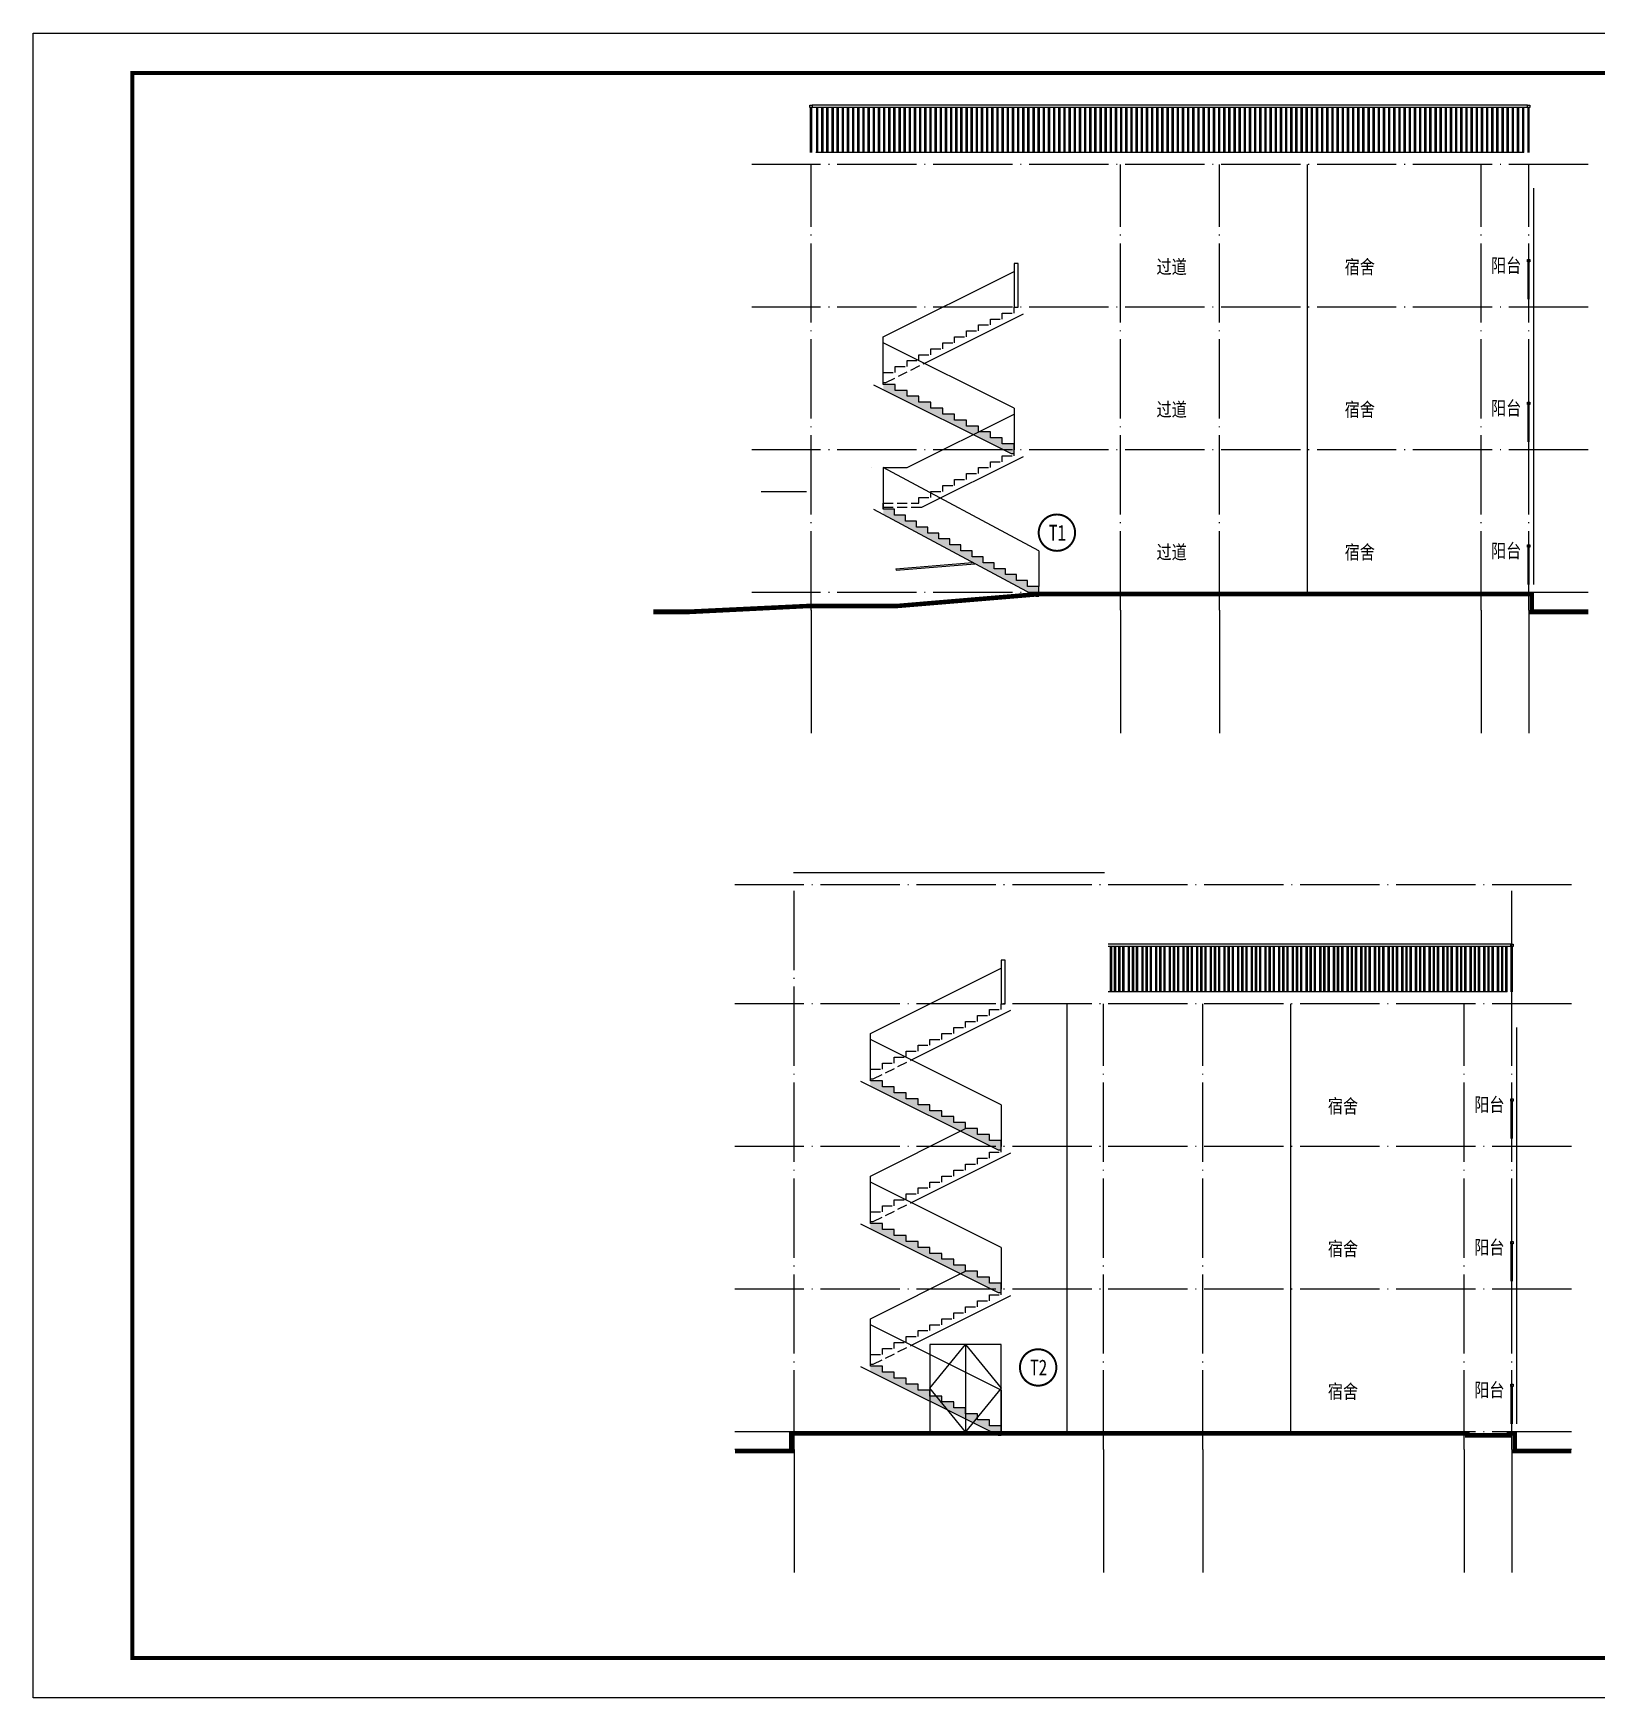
# Model space of a CAD drawing. Extents: x -695846 to 822170, y -413475 to 397179.
# Drawn here: x 464220 to 503655, y -67509 to -25509 of the extents above; entities that cross this region are included whole.
import ezdxf

# ---------------------------------------------------------------- set-up
doc = ezdxf.new("R2010")
doc.units = 0
doc.header["$LTSCALE"] = 1000
doc.header["$MEASUREMENT"] = 0
doc.linetypes.add('DASH', pattern=[0.35, 0.25, -0.1])
doc.linetypes.add('DOTE', pattern=[2.42, 2, -0.2, 0.02, -0.2])
for name, color, linetype in [('A-立面阳台栏杆', 157, 'Continuous'), ('AXIS', 3, 'Continuous'), ('DOTE', 1, 'DOTE'), ('PUB_TEXT', 7, 'Continuous'), ('S_E_RAIL', 4, 'Continuous'), ('S_E_STAIR', 4, 'Continuous'), ('S_STAIR', 9, 'Continuous'), ('T-图框-175', 175, 'Continuous'), ('WINDOW', 4, 'Continuous')]:
    doc.layers.add(name, color=color, linetype=linetype)
doc.styles.add('-黑体', font='simhei.ttf', dxfattribs={"width": 0.8})

# ---------------------------------------------------------------- blocks, each defined once
blk = doc.blocks.new('A$Cf8d6b2ec')
at = {"const_width": 50}
blk.add_lwpolyline([(918, 459, 1), (0, 459, 1)], format="xyb", close=True, dxfattribs=at)
at = {"layer": 'PUB_TEXT', "style": '-黑体', "width": 0.8}
blk.add_text('T1', height=400, dxfattribs=at).set_placement((254, 258, -343))
blk = doc.blocks.new('A$C4a45d1b0')
at = {"const_width": 50}
blk.add_lwpolyline([(918, 459, 1), (0, 459, 1)], format="xyb", close=True, dxfattribs=at)
at = {"layer": 'PUB_TEXT', "style": '-黑体', "width": 0.8}
blk.add_text('T2', height=400, dxfattribs=at).set_placement((254, 258, -343))

msp = doc.modelspace()

# ---------------------------------------------------------------- hatches: boundary and pattern name
h = msp.add_hatch(color=8)
h.dxf.hatch_style = 1
h.paths.add_polyline_path([(488891, -36119), (488960, -36119), (488960, -36019), (488960, -35869), (488660, -35869), (488660, -35719), (488360, -35719), (488360, -35569), (488060, -35569), (488060, -35419), (487760, -35419), (487760, -35269), (487460, -35269), (487460, -35119), (487160, -35119), (487160, -34969), (486860, -34969), (486860, -34819), (486560, -34819), (486560, -34669), (486260, -34669), (486260, -34519), (485960, -34519), (485960, -34369), (485660, -34369), (485660, -34504)])
h = msp.add_hatch(color=8)
h.dxf.hatch_style = 1
h.paths.add_polyline_path([(486500, -37819), (486220, -37819), (486220, -37669), (485940, -37669), (485940, -37519), (485660, -37519), (485660, -37656), (489326, -39619), (489580, -39619), (489580, -39469), (489300, -39469), (489300, -39319), (489020, -39319), (489020, -39169), (488740, -39169), (488740, -39019), (488460, -39019), (488460, -38869), (488180, -38869), (488180, -38719), (487900, -38719), (487900, -38569), (487620, -38569), (487620, -38419), (487340, -38419), (487340, -38269), (487060, -38269), (487060, -38119), (486780, -38119), (486780, -37969), (486500, -37969)])
h = msp.add_hatch(color=8)
h.dxf.hatch_style = 1
h.paths.add_polyline_path([(488568, -53696), (488636, -53696), (488636, -53596), (488636, -53446), (488336, -53446), (488336, -53296), (488036, -53296), (488036, -53146), (487736, -53146), (487736, -52996), (487436, -52996), (487436, -52846), (487136, -52846), (487136, -52696), (486836, -52696), (486836, -52546), (486536, -52546), (486536, -52396), (486236, -52396), (486236, -52246), (485936, -52246), (485936, -52096), (485636, -52096), (485636, -51946), (485336, -51946), (485336, -52080)])
h = msp.add_hatch(color=8)
h.dxf.hatch_style = 1
h.paths.add_polyline_path([(488568, -57296), (488636, -57296), (488636, -57196), (488636, -57046), (488336, -57046), (488336, -56896), (488036, -56896), (488036, -56746), (487736, -56746), (487736, -56596), (487436, -56596), (487436, -56446), (487136, -56446), (487136, -56296), (486836, -56296), (486836, -56146), (486536, -56146), (486536, -55996), (486236, -55996), (486236, -55846), (485936, -55846), (485936, -55696), (485636, -55696), (485636, -55546), (485336, -55546), (485336, -55680)])
h = msp.add_hatch(color=8)
h.dxf.hatch_style = 1
h.paths.add_polyline_path([(488568, -60896), (488636, -60896), (488636, -60796), (488636, -60646), (488336, -60646), (488336, -60496), (488036, -60496), (488036, -60346), (487736, -60346), (487736, -60196), (487436, -60196), (487436, -60046), (487136, -60046), (487136, -59896), (486836, -59896), (486836, -59746), (486536, -59746), (486536, -59596), (486236, -59596), (486236, -59446), (485936, -59446), (485936, -59296), (485636, -59296), (485636, -59146), (485336, -59146), (485336, -59280)])

# ---------------------------------------------------------------- linework, layer by layer
for p, q in [((496360, -39619), (496360, -28819)), ((490296, -60796, 7), (490296, -49996, 7)), ((495936, -60796, 7), (495936, -49996, 7))]:
    msp.add_line(p, q)
for points in [[(502060, -29419), (502060, -39419)], [(482580, -37069), (483720, -37069)], [(503440, -40069), (502060, -40069), (502060, -39619), (489580, -39619), (489580, -39619), (489580, -39619), (485980, -39919), (483720, -39919), (480720, -40069), (479861, -40069)]]:
    msp.add_lwpolyline(points)
at = {"const_width": 100}
msp.add_lwpolyline([(503440, -40119), (502010, -40119), (502010, -39669), (489582, -39669), (485982, -39969), (483721, -39969), (480721, -40119), (479861, -40119)], dxfattribs=at)
at = {"elevation": 7}
for points in [[(491236, -46696), (483396, -46696)], [(501636, -50596), (501636, -60596)], [(503016, -61246), (501636, -61246), (501636, -60796), (501396, -60796), (501396, -60846), (500436, -60846), (500436, -60796), (483296, -60796), (483296, -60796), (483296, -60796), (483296, -60796), (483296, -61246), (481916, -61246)]]:
    msp.add_lwpolyline(points, dxfattribs=at)
at = {"color": 8, "elevation": 7}
msp.add_lwpolyline([(487736, -58596), (488636, -59696), (487736, -60796), (486836, -59696), (487736, -58596)], dxfattribs=at)
at = {"const_width": 100, "elevation": 7}
msp.add_lwpolyline([(503016, -61296), (501586, -61296), (501586, -60846), (501446, -60846), (501446, -60896), (500386, -60896), (500386, -60846), (483346, -60846), (483346, -61296), (481916, -61296)], dxfattribs=at)
at = {"layer": 'A-立面阳台栏杆'}
for points in [[(483810, -27319), (483870, -27319), (483870, -27379), (483810, -27379)], [(501910, -27319), (501970, -27319), (501970, -27379), (501910, -27379)], [(501910, -31219), (501970, -31219), (501970, -31279), (501910, -31279)], [(501910, -34819), (501970, -34819), (501970, -34879), (501910, -34879)], [(501910, -38419), (501970, -38419), (501970, -38479), (501910, -38479)]]:
    msp.add_lwpolyline(points, close=True, dxfattribs=at)
for points in [[(483825, -28519), (483825, -27379)], [(483855, -28519), (483855, -27379)], [(501925, -28519), (501925, -27379)], [(501955, -28519), (501955, -27379)], [(501925, -32219), (501925, -31279)], [(501955, -32219), (501955, -31279)], [(501925, -35819), (501925, -34879)], [(501955, -35819), (501955, -34879)], [(501925, -39419), (501925, -38479)], [(501955, -39419), (501955, -38479)]]:
    msp.add_lwpolyline(points, dxfattribs=at)
at = {"layer": 'A-立面阳台栏杆', "color": 8}
for points in [[(501910, -27319), (483870, -27319)], [(501910, -27379), (483870, -27379)], [(483980, -28519), (483980, -27379)], [(484010, -28519), (484010, -27379)], [(484110, -28519), (484110, -27379)], [(484140, -28519), (484140, -27379)], [(484240, -28519), (484240, -27379)], [(484270, -28519), (484270, -27379)], [(484370, -28519), (484370, -27379)], [(484400, -28519), (484400, -27379)], [(484500, -28519), (484500, -27379)], [(484530, -28519), (484530, -27379)], [(484630, -28519), (484630, -27379)], [(484660, -28519), (484660, -27379)], [(484760, -28519), (484760, -27379)], [(484790, -28519), (484790, -27379)], [(484890, -28519), (484890, -27379)], [(484920, -28519), (484920, -27379)], [(485020, -28519), (485020, -27379)], [(485050, -28519), (485050, -27379)], [(485150, -28519), (485150, -27379)], [(485180, -28519), (485180, -27379)], [(485280, -28519), (485280, -27379)], [(485310, -28519), (485310, -27379)], [(485410, -28519), (485410, -27379)], [(485440, -28519), (485440, -27379)], [(485540, -28519), (485540, -27379)], [(485570, -28519), (485570, -27379)], [(485670, -28519), (485670, -27379)], [(485700, -28519), (485700, -27379)], [(485800, -28519), (485800, -27379)], [(485830, -28519), (485830, -27379)], [(485930, -28519), (485930, -27379)], [(485960, -28519), (485960, -27379)], [(486060, -28519), (486060, -27379)], [(486090, -28519), (486090, -27379)], [(486190, -28519), (486190, -27379)], [(486220, -28519), (486220, -27379)], [(486320, -28519), (486320, -27379)], [(486350, -28519), (486350, -27379)], [(486450, -28519), (486450, -27379)], [(486480, -28519), (486480, -27379)], [(486580, -28519), (486580, -27379)], [(486610, -28519), (486610, -27379)], [(486710, -28519), (486710, -27379)], [(486740, -28519), (486740, -27379)], [(486840, -28519), (486840, -27379)], [(486870, -28519), (486870, -27379)], [(486970, -28519), (486970, -27379)], [(487000, -28519), (487000, -27379)], [(487100, -28519), (487100, -27379)], [(487130, -28519), (487130, -27379)], [(487230, -28519), (487230, -27379)], [(487260, -28519), (487260, -27379)], [(487360, -28519), (487360, -27379)], [(487390, -28519), (487390, -27379)], [(487490, -28519), (487490, -27379)], [(487520, -28519), (487520, -27379)], [(487620, -28519), (487620, -27379)], [(487650, -28519), (487650, -27379)], [(487750, -28519), (487750, -27379)], [(487780, -28519), (487780, -27379)], [(487880, -28519), (487880, -27379)], [(487910, -28519), (487910, -27379)], [(488010, -28519), (488010, -27379)], [(488040, -28519), (488040, -27379)], [(488140, -28519), (488140, -27379)], [(488170, -28519), (488170, -27379)], [(488270, -28519), (488270, -27379)], [(488300, -28519), (488300, -27379)], [(488400, -28519), (488400, -27379)], [(488430, -28519), (488430, -27379)], [(488530, -28519), (488530, -27379)], [(488560, -28519), (488560, -27379)], [(488660, -28519), (488660, -27379)], [(488690, -28519), (488690, -27379)], [(488790, -28519), (488790, -27379)], [(488820, -28519), (488820, -27379)], [(488920, -28519), (488920, -27379)], [(488950, -28519), (488950, -27379)], [(489050, -28519), (489050, -27379)], [(489080, -28519), (489080, -27379)], [(489180, -28519), (489180, -27379)], [(489210, -28519), (489210, -27379)], [(489310, -28519), (489310, -27379)], [(489340, -28519), (489340, -27379)], [(489440, -28519), (489440, -27379)], [(489470, -28519), (489470, -27379)], [(489570, -28519), (489570, -27379)], [(489600, -28519), (489600, -27379)], [(489700, -28519), (489700, -27379)], [(489730, -28519), (489730, -27379)], [(489830, -28519), (489830, -27379)], [(489860, -28519), (489860, -27379)], [(489960, -28519), (489960, -27379)], [(489990, -28519), (489990, -27379)], [(490090, -28519), (490090, -27379)], [(490120, -28519), (490120, -27379)], [(490220, -28519), (490220, -27379)], [(490250, -28519), (490250, -27379)], [(490350, -28519), (490350, -27379)], [(490380, -28519), (490380, -27379)], [(490480, -28519), (490480, -27379)], [(490510, -28519), (490510, -27379)], [(490610, -28519), (490610, -27379)], [(490640, -28519), (490640, -27379)], [(490740, -28519), (490740, -27379)], [(490770, -28519), (490770, -27379)], [(490870, -28519), (490870, -27379)], [(490900, -28519), (490900, -27379)], [(491000, -28519), (491000, -27379)], [(491030, -28519), (491030, -27379)], [(491130, -28519), (491130, -27379)], [(491160, -28519), (491160, -27379)], [(491260, -28519), (491260, -27379)], [(491290, -28519), (491290, -27379)], [(491390, -28519), (491390, -27379)], [(491420, -28519), (491420, -27379)], [(491520, -28519), (491520, -27379)], [(491550, -28519), (491550, -27379)], [(491650, -28519), (491650, -27379)], [(491680, -28519), (491680, -27379)], [(491780, -28519), (491780, -27379)], [(491810, -28519), (491810, -27379)], [(491910, -28519), (491910, -27379)], [(491940, -28519), (491940, -27379)], [(492040, -28519), (492040, -27379)], [(492070, -28519), (492070, -27379)], [(492170, -28519), (492170, -27379)], [(492200, -28519), (492200, -27379)], [(492300, -28519), (492300, -27379)], [(492330, -28519), (492330, -27379)], [(492430, -28519), (492430, -27379)], [(492460, -28519), (492460, -27379)], [(492560, -28519), (492560, -27379)], [(492590, -28519), (492590, -27379)], [(492690, -28519), (492690, -27379)], [(492720, -28519), (492720, -27379)], [(492820, -28519), (492820, -27379)], [(492850, -28519), (492850, -27379)], [(492950, -28519), (492950, -27379)], [(492980, -28519), (492980, -27379)], [(493080, -28519), (493080, -27379)], [(493110, -28519), (493110, -27379)], [(493210, -28519), (493210, -27379)], [(493240, -28519), (493240, -27379)], [(493340, -28519), (493340, -27379)], [(493370, -28519), (493370, -27379)], [(493470, -28519), (493470, -27379)], [(493500, -28519), (493500, -27379)], [(493600, -28519), (493600, -27379)], [(493630, -28519), (493630, -27379)], [(493730, -28519), (493730, -27379)], [(493760, -28519), (493760, -27379)], [(493860, -28519), (493860, -27379)], [(493890, -28519), (493890, -27379)], [(493990, -28519), (493990, -27379)], [(494020, -28519), (494020, -27379)], [(494120, -28519), (494120, -27379)], [(494150, -28519), (494150, -27379)], [(494250, -28519), (494250, -27379)], [(494280, -28519), (494280, -27379)], [(494380, -28519), (494380, -27379)], [(494410, -28519), (494410, -27379)], [(494510, -28519), (494510, -27379)], [(494540, -28519), (494540, -27379)], [(494640, -28519), (494640, -27379)], [(494670, -28519), (494670, -27379)], [(494770, -28519), (494770, -27379)], [(494800, -28519), (494800, -27379)], [(494900, -28519), (494900, -27379)], [(494930, -28519), (494930, -27379)], [(495030, -28519), (495030, -27379)], [(495060, -28519), (495060, -27379)], [(495160, -28519), (495160, -27379)], [(495190, -28519), (495190, -27379)], [(495290, -28519), (495290, -27379)], [(495320, -28519), (495320, -27379)], [(495420, -28519), (495420, -27379)], [(495450, -28519), (495450, -27379)], [(495550, -28519), (495550, -27379)], [(495580, -28519), (495580, -27379)], [(495680, -28519), (495680, -27379)], [(495710, -28519), (495710, -27379)], [(495810, -28519), (495810, -27379)], [(495840, -28519), (495840, -27379)], [(495940, -28519), (495940, -27379)], [(495970, -28519), (495970, -27379)], [(496070, -28519), (496070, -27379)], [(496100, -28519), (496100, -27379)], [(496200, -28519), (496200, -27379)], [(496230, -28519), (496230, -27379)], [(496330, -28519), (496330, -27379)], [(496360, -28519), (496360, -27379)], [(496460, -28519), (496460, -27379)], [(496490, -28519), (496490, -27379)], [(496590, -28519), (496590, -27379)], [(496620, -28519), (496620, -27379)], [(496720, -28519), (496720, -27379)], [(496750, -28519), (496750, -27379)], [(496850, -28519), (496850, -27379)], [(496880, -28519), (496880, -27379)], [(496980, -28519), (496980, -27379)], [(497010, -28519), (497010, -27379)], [(497110, -28519), (497110, -27379)], [(497140, -28519), (497140, -27379)], [(497240, -28519), (497240, -27379)], [(497270, -28519), (497270, -27379)], [(497370, -28519), (497370, -27379)], [(497400, -28519), (497400, -27379)], [(497500, -28519), (497500, -27379)], [(497530, -28519), (497530, -27379)], [(497630, -28519), (497630, -27379)], [(497660, -28519), (497660, -27379)], [(497760, -28519), (497760, -27379)], [(497790, -28519), (497790, -27379)], [(497890, -28519), (497890, -27379)], [(497920, -28519), (497920, -27379)], [(498020, -28519), (498020, -27379)], [(498050, -28519), (498050, -27379)], [(498150, -28519), (498150, -27379)], [(498180, -28519), (498180, -27379)], [(498280, -28519), (498280, -27379)], [(498310, -28519), (498310, -27379)], [(498410, -28519), (498410, -27379)], [(498440, -28519), (498440, -27379)], [(498540, -28519), (498540, -27379)], [(498570, -28519), (498570, -27379)], [(498670, -28519), (498670, -27379)], [(498700, -28519), (498700, -27379)], [(498800, -28519), (498800, -27379)], [(498830, -28519), (498830, -27379)], [(498930, -28519), (498930, -27379)], [(498960, -28519), (498960, -27379)], [(499060, -28519), (499060, -27379)], [(499090, -28519), (499090, -27379)], [(499190, -28519), (499190, -27379)], [(499220, -28519), (499220, -27379)], [(499320, -28519), (499320, -27379)], [(499350, -28519), (499350, -27379)], [(499450, -28519), (499450, -27379)], [(499480, -28519), (499480, -27379)], [(499580, -28519), (499580, -27379)], [(499610, -28519), (499610, -27379)], [(499710, -28519), (499710, -27379)], [(499740, -28519), (499740, -27379)], [(499840, -28519), (499840, -27379)], [(499870, -28519), (499870, -27379)], [(499970, -28519), (499970, -27379)], [(500000, -28519), (500000, -27379)], [(500100, -28519), (500100, -27379)], [(500130, -28519), (500130, -27379)], [(500230, -28519), (500230, -27379)], [(500260, -28519), (500260, -27379)], [(500360, -28519), (500360, -27379)], [(500390, -28519), (500390, -27379)], [(500490, -28519), (500490, -27379)], [(500520, -28519), (500520, -27379)], [(500620, -28519), (500620, -27379)], [(500650, -28519), (500650, -27379)], [(500750, -28519), (500750, -27379)], [(500780, -28519), (500780, -27379)], [(500880, -28519), (500880, -27379)], [(500910, -28519), (500910, -27379)], [(501010, -28519), (501010, -27379)], [(501040, -28519), (501040, -27379)], [(501140, -28519), (501140, -27379)], [(501170, -28519), (501170, -27379)], [(501270, -28519), (501270, -27379)], [(501300, -28519), (501300, -27379)], [(501400, -28519), (501400, -27379)], [(501430, -28519), (501430, -27379)], [(501530, -28519), (501530, -27379)], [(501560, -28519), (501560, -27379)], [(501660, -28519), (501660, -27379)], [(501690, -28519), (501690, -27379)], [(501790, -28519), (501790, -27379)], [(501820, -28519), (501820, -27379)], [(501820, -28519), (483960, -28519)]]:
    msp.add_lwpolyline(points, dxfattribs=at)
at = {"layer": 'A-立面阳台栏杆', "color": 8, "elevation": 7}
for points in [[(501486, -48496), (491336, -48496)], [(501486, -48556), (491336, -48556)], [(491391, -49696), (491391, -48556)], [(491421, -49696), (491421, -48556)], [(491496, -49696), (491496, -48556)], [(491526, -49696), (491526, -48556)], [(491601, -49696), (491601, -48556)], [(491631, -49696), (491631, -48556)], [(491706, -49696), (491706, -48556)], [(491736, -49696), (491736, -48556)], [(491841, -49696), (491841, -48556)], [(491871, -49696), (491871, -48556)], [(491946, -49696), (491946, -48556)], [(491976, -49696), (491976, -48556)], [(492051, -49696), (492051, -48556)], [(492081, -49696), (492081, -48556)], [(492186, -49696), (492186, -48556)], [(492216, -49696), (492216, -48556)], [(492291, -49696), (492291, -48556)], [(492321, -49696), (492321, -48556)], [(492396, -49696), (492396, -48556)], [(492426, -49696), (492426, -48556)], [(492531, -49696), (492531, -48556)], [(492561, -49696), (492561, -48556)], [(492636, -49696), (492636, -48556)], [(492666, -49696), (492666, -48556)], [(492741, -49696), (492741, -48556)], [(492771, -49696), (492771, -48556)], [(492876, -49696), (492876, -48556)], [(492906, -49696), (492906, -48556)], [(492981, -49696), (492981, -48556)], [(493011, -49696), (493011, -48556)], [(493086, -49696), (493086, -48556)], [(493116, -49696), (493116, -48556)], [(493221, -49696), (493221, -48556)], [(493251, -49696), (493251, -48556)], [(493326, -49696), (493326, -48556)], [(493356, -49696), (493356, -48556)], [(493431, -49696), (493431, -48556)], [(493461, -49696), (493461, -48556)], [(493566, -49696), (493566, -48556)], [(493596, -49696), (493596, -48556)], [(493671, -49696), (493671, -48556)], [(493701, -49696), (493701, -48556)], [(493776, -49696), (493776, -48556)], [(493806, -49696), (493806, -48556)], [(493911, -49696), (493911, -48556)], [(493941, -49696), (493941, -48556)], [(494016, -49696), (494016, -48556)], [(494046, -49696), (494046, -48556)], [(494121, -49696), (494121, -48556)], [(494151, -49696), (494151, -48556)], [(494256, -49696), (494256, -48556)], [(494286, -49696), (494286, -48556)], [(494361, -49696), (494361, -48556)], [(494391, -49696), (494391, -48556)], [(494466, -49696), (494466, -48556)], [(494496, -49696), (494496, -48556)], [(494601, -49696), (494601, -48556)], [(494631, -49696), (494631, -48556)], [(494706, -49696), (494706, -48556)], [(494736, -49696), (494736, -48556)], [(494811, -49696), (494811, -48556)], [(494841, -49696), (494841, -48556)], [(494946, -49696), (494946, -48556)], [(494976, -49696), (494976, -48556)], [(495051, -49696), (495051, -48556)], [(495081, -49696), (495081, -48556)], [(495156, -49696), (495156, -48556)], [(495186, -49696), (495186, -48556)], [(495291, -49696), (495291, -48556)], [(495321, -49696), (495321, -48556)], [(495396, -49696), (495396, -48556)], [(495426, -49696), (495426, -48556)], [(495501, -49696), (495501, -48556)], [(495531, -49696), (495531, -48556)], [(495636, -49696), (495636, -48556)], [(495666, -49696), (495666, -48556)], [(495741, -49696), (495741, -48556)], [(495771, -49696), (495771, -48556)], [(495846, -49696), (495846, -48556)], [(495876, -49696), (495876, -48556)], [(495981, -49696), (495981, -48556)], [(496011, -49696), (496011, -48556)], [(496086, -49696), (496086, -48556)], [(496116, -49696), (496116, -48556)], [(496191, -49696), (496191, -48556)], [(496221, -49696), (496221, -48556)], [(496326, -49696), (496326, -48556)], [(496356, -49696), (496356, -48556)], [(496431, -49696), (496431, -48556)], [(496461, -49696), (496461, -48556)], [(496536, -49696), (496536, -48556)], [(496566, -49696), (496566, -48556)], [(496671, -49696), (496671, -48556)], [(496701, -49696), (496701, -48556)], [(496776, -49696), (496776, -48556)], [(496806, -49696), (496806, -48556)], [(496881, -49696), (496881, -48556)], [(496911, -49696), (496911, -48556)], [(497016, -49696), (497016, -48556)], [(497046, -49696), (497046, -48556)], [(497121, -49696), (497121, -48556)], [(497151, -49696), (497151, -48556)], [(497226, -49696), (497226, -48556)], [(497256, -49696), (497256, -48556)], [(497361, -49696), (497361, -48556)], [(497391, -49696), (497391, -48556)], [(497466, -49696), (497466, -48556)], [(497496, -49696), (497496, -48556)], [(497571, -49696), (497571, -48556)], [(497601, -49696), (497601, -48556)], [(497706, -49696), (497706, -48556)], [(497736, -49696), (497736, -48556)], [(497811, -49696), (497811, -48556)], [(497841, -49696), (497841, -48556)], [(497916, -49696), (497916, -48556)], [(497946, -49696), (497946, -48556)], [(498051, -49696), (498051, -48556)], [(498081, -49696), (498081, -48556)], [(498156, -49696), (498156, -48556)], [(498186, -49696), (498186, -48556)], [(498261, -49696), (498261, -48556)], [(498291, -49696), (498291, -48556)], [(498396, -49696), (498396, -48556)], [(498426, -49696), (498426, -48556)], [(498501, -49696), (498501, -48556)], [(498531, -49696), (498531, -48556)], [(498606, -49696), (498606, -48556)], [(498636, -49696), (498636, -48556)], [(498741, -49696), (498741, -48556)], [(498771, -49696), (498771, -48556)], [(498846, -49696), (498846, -48556)], [(498876, -49696), (498876, -48556)], [(498951, -49696), (498951, -48556)], [(498981, -49696), (498981, -48556)], [(499086, -49696), (499086, -48556)], [(499116, -49696), (499116, -48556)], [(499191, -49696), (499191, -48556)], [(499221, -49696), (499221, -48556)], [(499296, -49696), (499296, -48556)], [(499326, -49696), (499326, -48556)], [(499431, -49696), (499431, -48556)], [(499461, -49696), (499461, -48556)], [(499536, -49696), (499536, -48556)], [(499566, -49696), (499566, -48556)], [(499641, -49696), (499641, -48556)], [(499671, -49696), (499671, -48556)], [(499776, -49696), (499776, -48556)], [(499806, -49696), (499806, -48556)], [(499881, -49696), (499881, -48556)], [(499911, -49696), (499911, -48556)], [(499986, -49696), (499986, -48556)], [(500016, -49696), (500016, -48556)], [(500121, -49696), (500121, -48556)], [(500151, -49696), (500151, -48556)], [(500226, -49696), (500226, -48556)], [(500256, -49696), (500256, -48556)], [(500331, -49696), (500331, -48556)], [(500361, -49696), (500361, -48556)], [(500466, -49696), (500466, -48556)], [(500496, -49696), (500496, -48556)], [(500571, -49696), (500571, -48556)], [(500601, -49696), (500601, -48556)], [(500676, -49696), (500676, -48556)], [(500706, -49696), (500706, -48556)], [(500811, -49696), (500811, -48556)], [(500841, -49696), (500841, -48556)], [(500916, -49696), (500916, -48556)], [(500946, -49696), (500946, -48556)], [(501021, -49696), (501021, -48556)], [(501051, -49696), (501051, -48556)], [(501156, -49696), (501156, -48556)], [(501186, -49696), (501186, -48556)], [(501261, -49696), (501261, -48556)], [(501291, -49696), (501291, -48556)], [(501366, -49696), (501366, -48556)], [(501396, -49696), (501396, -48556)], [(501396, -49696), (491336, -49696)]]:
    msp.add_lwpolyline(points, dxfattribs=at)
at = {"layer": 'A-立面阳台栏杆', "elevation": 7}
for points in [[(501486, -48496), (501546, -48496), (501546, -48556), (501486, -48556)], [(501486, -52396), (501546, -52396), (501546, -52456), (501486, -52456)], [(501486, -55996), (501546, -55996), (501546, -56056), (501486, -56056)], [(501486, -59596), (501546, -59596), (501546, -59656), (501486, -59656)]]:
    msp.add_lwpolyline(points, close=True, dxfattribs=at)
for points in [[(501501, -49696), (501501, -48556)], [(501531, -49696), (501531, -48556)], [(501501, -53396), (501501, -52456)], [(501531, -53396), (501531, -52456)], [(501501, -56996), (501501, -56056)], [(501531, -56996), (501531, -56056)], [(501501, -60596), (501501, -59656)], [(501531, -60596), (501531, -59656)]]:
    msp.add_lwpolyline(points, dxfattribs=at)
at = {"layer": 'AXIS'}
for p, q in [((483840, -40069), (483840, -43169)), ((491640, -40069), (491640, -43169)), ((494140, -40069), (494140, -43169)), ((500740, -40069), (500740, -43169)), ((501940, -40069), (501940, -43169)), ((483416, -61246, 7), (483416, -64346, 7)), ((491216, -61246, 7), (491216, -64346, 7)), ((493716, -61246, 7), (493716, -64346, 7)), ((500316, -61246, 7), (500316, -64346, 7)), ((501516, -61246, 7), (501516, -64346, 7))]:
    msp.add_line(p, q, dxfattribs=at)
at = {"layer": 'DOTE'}
for p, q in [((503440, -28819), (482340, -28819)), ((483840, -40069), (483840, -28819)), ((491640, -40069), (491640, -28819)), ((494140, -40069), (494140, -28819)), ((500740, -40069), (500740, -28819)), ((501940, -40069), (501940, -28819)), ((503440, -32419), (482340, -32419)), ((503440, -36019), (482340, -36019)), ((503440, -39619), (482340, -39619)), ((503016, -46996, 7), (481916, -46996, 7)), ((483416, -61246, 7), (483416, -46996, 7)), ((501516, -61246, 7), (501516, -46996, 7)), ((503016, -49996, 7), (481916, -49996, 7)), ((491216, -61246, 7), (491216, -49996, 7)), ((493716, -61246, 7), (493716, -49996, 7)), ((500316, -61246, 7), (500316, -49996, 7)), ((503016, -53596, 7), (481916, -53596, 7)), ((503016, -57196, 7), (481916, -57196, 7)), ((503016, -60796, 7), (481916, -60796, 7))]:
    msp.add_line(p, q, dxfattribs=at)
at = {"layer": 'S_E_RAIL'}
for p, q in [((488960, -34969), (488960, -36019)), ((485660, -36469), (485660, -37519)), ((488636, -52546, 7), (488636, -53596, 7)), ((488636, -56146, 7), (488636, -57196, 7)), ((488636, -59746, 7), (488636, -60796, 7))]:
    msp.add_line(p, q, dxfattribs=at)
at = {"layer": 'S_E_STAIR'}
for p, q in [((485660, -33169), (488960, -31519)), ((486694, -33837), (489200, -32584)), ((485660, -34219), (485660, -33169)), ((488960, -34969), (485660, -33319)), ((486260, -36469), (488960, -35119)), ((485360, -36469), (485360, -36469)), ((485360, -36469), (485360, -36469)), ((489580, -38569), (485660, -36469)), ((486628, -37469), (489200, -36184)), ((486560, -37469), (486628, -37469)), ((485336, -50746, 7), (488636, -49096, 7)), ((486370, -51413, 7), (488876, -50160, 7)), ((485336, -51796, 7), (485336, -50746, 7)), ((488636, -52546, 7), (485336, -50896, 7)), ((485336, -54346, 7), (487736, -53146, 7)), ((486370, -55013, 7), (488876, -53760, 7)), ((485336, -55396, 7), (485336, -54346, 7)), ((488636, -56146, 7), (485336, -54496, 7)), ((485336, -57946, 7), (487736, -56746, 7)), ((486370, -58613, 7), (488876, -57360, 7)), ((485336, -58996, 7), (485336, -57946, 7)), ((488636, -59746, 7), (485336, -58096, 7))]:
    msp.add_line(p, q, dxfattribs=at)
at = {"layer": 'S_E_STAIR', "linetype": 'DASH'}
for p, q in [((488360, -32869), (488360, -32719)), ((488360, -32719), (488660, -32719)), ((488660, -32719), (488660, -32569)), ((488660, -32569), (488960, -32569)), ((488960, -32569), (488960, -32419)), ((487460, -33319), (487460, -33169)), ((487460, -33169), (487760, -33169)), ((487760, -33169), (487760, -33019)), ((487760, -33019), (488060, -33019)), ((488060, -33019), (488060, -32869)), ((488060, -32869), (488360, -32869)), ((486860, -33619), (486860, -33469)), ((486860, -33469), (487160, -33469)), ((487160, -33469), (487160, -33319)), ((487160, -33319), (487460, -33319)), ((485728, -34319), (486694, -33837)), ((485960, -34069), (485960, -33919)), ((485960, -33919), (486260, -33919)), ((486260, -33919), (486260, -33769)), ((486260, -33769), (486560, -33769)), ((486560, -33769), (486560, -33619)), ((486560, -33619), (486860, -33619)), ((485660, -34219), (485660, -34069)), ((485660, -34069), (485960, -34069)), ((485660, -34319), (485728, -34319)), ((488960, -36169), (488960, -36019)), ((488960, -36169), (488960, -36019)), ((488060, -36619), (488060, -36469)), ((488060, -36469), (488360, -36469)), ((488360, -36469), (488360, -36319)), ((488360, -36319), (488660, -36319)), ((488660, -36319), (488660, -36169)), ((488660, -36169), (488960, -36169)), ((487160, -37069), (487160, -36919)), ((487160, -36919), (487460, -36919)), ((487460, -36919), (487460, -36769)), ((487460, -36769), (487760, -36769)), ((487760, -36769), (487760, -36619)), ((487760, -36619), (488060, -36619)), ((486560, -37369), (486560, -37219)), ((486560, -37219), (486860, -37219)), ((486860, -37219), (486860, -37069)), ((486860, -37069), (487160, -37069)), ((488036, -50446, 7), (488036, -50296, 7)), ((488036, -50296, 7), (488336, -50296, 7)), ((488336, -50296, 7), (488336, -50146, 7)), ((488336, -50146, 7), (488636, -50146, 7)), ((488636, -50146, 7), (488636, -49996, 7)), ((487136, -50896, 7), (487136, -50746, 7)), ((487136, -50746, 7), (487436, -50746, 7)), ((487436, -50746, 7), (487436, -50596, 7)), ((487436, -50596, 7), (487736, -50596, 7)), ((487736, -50596, 7), (487736, -50446, 7)), ((487736, -50446, 7), (488036, -50446, 7)), ((486236, -51346, 7), (486236, -51196, 7)), ((486236, -51196, 7), (486536, -51196, 7)), ((486536, -51196, 7), (486536, -51046, 7)), ((486536, -51046, 7), (486836, -51046, 7)), ((486836, -51046, 7), (486836, -50896, 7)), ((486836, -50896, 7), (487136, -50896, 7)), ((485336, -51796, 7), (485336, -51646, 7)), ((485336, -51646, 7), (485636, -51646, 7)), ((485404, -51896, 7), (486370, -51413, 7)), ((485636, -51646, 7), (485636, -51496, 7)), ((485636, -51496, 7), (485936, -51496, 7)), ((485936, -51496, 7), (485936, -51346, 7)), ((485936, -51346, 7), (486236, -51346, 7)), ((485336, -51896, 7), (485404, -51896, 7)), ((488336, -53896, 7), (488336, -53746, 7)), ((488336, -53746, 7), (488636, -53746, 7)), ((488636, -53746, 7), (488636, -53596, 7)), ((487736, -54196, 7), (487736, -54046, 7)), ((487736, -54046, 7), (488036, -54046, 7)), ((488036, -54046, 7), (488036, -53896, 7)), ((488036, -53896, 7), (488336, -53896, 7)), ((486836, -54646, 7), (486836, -54496, 7)), ((486836, -54496, 7), (487136, -54496, 7)), ((487136, -54496, 7), (487136, -54346, 7)), ((487136, -54346, 7), (487436, -54346, 7)), ((487436, -54346, 7), (487436, -54196, 7)), ((487436, -54196, 7), (487736, -54196, 7)), ((485404, -55496, 7), (486370, -55013, 7)), ((485936, -55096, 7), (485936, -54946, 7)), ((485936, -54946, 7), (486236, -54946, 7)), ((486236, -54946, 7), (486236, -54796, 7)), ((486236, -54796, 7), (486536, -54796, 7)), ((486536, -54796, 7), (486536, -54646, 7)), ((486536, -54646, 7), (486836, -54646, 7)), ((485336, -55396, 7), (485336, -55246, 7)), ((485336, -55246, 7), (485636, -55246, 7)), ((485636, -55246, 7), (485636, -55096, 7)), ((485636, -55096, 7), (485936, -55096, 7)), ((485336, -55496, 7), (485404, -55496, 7)), ((488036, -57646, 7), (488036, -57496, 7)), ((488036, -57496, 7), (488336, -57496, 7)), ((488336, -57496, 7), (488336, -57346, 7)), ((488336, -57346, 7), (488636, -57346, 7)), ((488636, -57346, 7), (488636, -57196, 7)), ((487136, -58096, 7), (487136, -57946, 7)), ((487136, -57946, 7), (487436, -57946, 7)), ((487436, -57946, 7), (487436, -57796, 7)), ((487436, -57796, 7), (487736, -57796, 7)), ((487736, -57796, 7), (487736, -57646, 7)), ((487736, -57646, 7), (488036, -57646, 7)), ((486536, -58396, 7), (486536, -58246, 7)), ((486536, -58246, 7), (486836, -58246, 7)), ((486836, -58246, 7), (486836, -58096, 7)), ((486836, -58096, 7), (487136, -58096, 7)), ((485404, -59096, 7), (486370, -58613, 7)), ((485636, -58846, 7), (485636, -58696, 7)), ((485636, -58696, 7), (485936, -58696, 7)), ((485936, -58696, 7), (485936, -58546, 7)), ((485936, -58546, 7), (486236, -58546, 7)), ((486236, -58546, 7), (486236, -58396, 7)), ((486236, -58396, 7), (486536, -58396, 7)), ((485336, -58996, 7), (485336, -58846, 7)), ((485336, -58846, 7), (485636, -58846, 7)), ((485336, -59096, 7), (485404, -59096, 7))]:
    msp.add_line(p, q, dxfattribs=at)
at = {"layer": 'S_E_STAIR'}
msp.add_lwpolyline([(488960, -32419), (489060, -32419), (489060, -31319), (488960, -31319)], close=True, dxfattribs=at)
for points in [[(485660, -36469), (486260, -36469)], [(489580, -38569), (489580, -39469)], [(485980, -39019), (487906, -38859)], [(485980, -39019), (485983, -39059)], [(485983, -39059), (487971, -38894)]]:
    msp.add_lwpolyline(points, dxfattribs=at)
at = {"layer": 'S_E_STAIR', "linetype": 'DASH'}
for points in [[(485660, -37369), (486560, -37369)], [(485660, -37469), (486560, -37469)]]:
    msp.add_lwpolyline(points, dxfattribs=at)
at = {"layer": 'S_E_STAIR', "elevation": 7}
msp.add_lwpolyline([(488636, -49996), (488736, -49996), (488736, -48896), (488636, -48896)], close=True, dxfattribs=at)
at = {"layer": 'S_STAIR'}
for p, q in [((488891, -36119), (485420, -34384)), ((485660, -34369), (485660, -34219)), ((485960, -34369), (485660, -34369)), ((485960, -34519), (485960, -34369)), ((486260, -34519), (485960, -34519)), ((486260, -34669), (486260, -34519)), ((486560, -34669), (486260, -34669)), ((486560, -34819), (486560, -34669)), ((486860, -34819), (486560, -34819)), ((486860, -34969), (486860, -34819)), ((487160, -34969), (486860, -34969)), ((487160, -35119), (487160, -34969)), ((487460, -35119), (487160, -35119)), ((487460, -35269), (487460, -35119)), ((487760, -35269), (487460, -35269)), ((487760, -35419), (487760, -35269)), ((488060, -35419), (487760, -35419)), ((488060, -35569), (488060, -35419)), ((488360, -35569), (488060, -35569)), ((488360, -35719), (488360, -35569)), ((488660, -35719), (488360, -35719)), ((488660, -35869), (488660, -35719)), ((488960, -35869), (488660, -35869)), ((488960, -36119), (488891, -36119)), ((488960, -36019), (488960, -35869)), ((485660, -37519), (485660, -37369)), ((489512, -39719), (485420, -37527)), ((485940, -37519), (485660, -37519)), ((485940, -37669), (485940, -37519)), ((486220, -37669), (485940, -37669)), ((486220, -37819), (486220, -37669)), ((486500, -37819), (486220, -37819)), ((486500, -37969), (486500, -37819)), ((486780, -37969), (486500, -37969)), ((486780, -38119), (486780, -37969)), ((487060, -38119), (486780, -38119)), ((487060, -38269), (487060, -38119)), ((487340, -38269), (487060, -38269)), ((487340, -38419), (487340, -38269)), ((487620, -38419), (487340, -38419)), ((487620, -38569), (487620, -38419)), ((487900, -38569), (487620, -38569)), ((487900, -38719), (487900, -38569)), ((488180, -38719), (487900, -38719)), ((488180, -38869), (488180, -38719)), ((488460, -38869), (488180, -38869)), ((488460, -39019), (488460, -38869)), ((488740, -39019), (488460, -39019)), ((488740, -39169), (488740, -39019)), ((489020, -39169), (488740, -39169)), ((489020, -39319), (489020, -39169)), ((489300, -39319), (489020, -39319)), ((489300, -39469), (489300, -39319)), ((489580, -39469), (489300, -39469)), ((489580, -39619), (489580, -39469)), ((489580, -39719), (489512, -39719)), ((488568, -53696, 7), (485096, -51960, 7)), ((485336, -51946, 7), (485336, -51796, 7)), ((485636, -51946, 7), (485336, -51946, 7)), ((485636, -52096, 7), (485636, -51946, 7)), ((485936, -52096, 7), (485636, -52096, 7)), ((485936, -52246, 7), (485936, -52096, 7)), ((486236, -52246, 7), (485936, -52246, 7)), ((486236, -52396, 7), (486236, -52246, 7)), ((486536, -52396, 7), (486236, -52396, 7)), ((486536, -52546, 7), (486536, -52396, 7)), ((486836, -52546, 7), (486536, -52546, 7)), ((486836, -52696, 7), (486836, -52546, 7)), ((487136, -52696, 7), (486836, -52696, 7)), ((487136, -52846, 7), (487136, -52696, 7)), ((487436, -52846, 7), (487136, -52846, 7)), ((487436, -52996, 7), (487436, -52846, 7)), ((487736, -52996, 7), (487436, -52996, 7)), ((487736, -53146, 7), (487736, -52996, 7)), ((488036, -53146, 7), (487736, -53146, 7)), ((488036, -53296, 7), (488036, -53146, 7)), ((488336, -53296, 7), (488036, -53296, 7)), ((488336, -53446, 7), (488336, -53296, 7)), ((488636, -53446, 7), (488336, -53446, 7)), ((488636, -53696, 7), (488568, -53696, 7)), ((488636, -53596, 7), (488636, -53446, 7)), ((485336, -55546, 7), (485336, -55396, 7)), ((488568, -57296, 7), (485096, -55560, 7)), ((485636, -55546, 7), (485336, -55546, 7)), ((485636, -55696, 7), (485636, -55546, 7)), ((485936, -55696, 7), (485636, -55696, 7)), ((485936, -55846, 7), (485936, -55696, 7)), ((486236, -55846, 7), (485936, -55846, 7)), ((486236, -55996, 7), (486236, -55846, 7)), ((486536, -55996, 7), (486236, -55996, 7)), ((486536, -56146, 7), (486536, -55996, 7)), ((486836, -56146, 7), (486536, -56146, 7)), ((486836, -56296, 7), (486836, -56146, 7)), ((487136, -56296, 7), (486836, -56296, 7)), ((487136, -56446, 7), (487136, -56296, 7)), ((487436, -56446, 7), (487136, -56446, 7)), ((487436, -56596, 7), (487436, -56446, 7)), ((487736, -56596, 7), (487436, -56596, 7)), ((487736, -56746, 7), (487736, -56596, 7)), ((488036, -56746, 7), (487736, -56746, 7)), ((488036, -56896, 7), (488036, -56746, 7)), ((488336, -56896, 7), (488036, -56896, 7)), ((488336, -57046, 7), (488336, -56896, 7)), ((488636, -57046, 7), (488336, -57046, 7)), ((488636, -57196, 7), (488636, -57046, 7)), ((488636, -57296, 7), (488568, -57296, 7)), ((488568, -60896, 7), (485096, -59160, 7)), ((485336, -59146, 7), (485336, -58996, 7)), ((485636, -59146, 7), (485336, -59146, 7)), ((485636, -59296, 7), (485636, -59146, 7)), ((485936, -59296, 7), (485636, -59296, 7)), ((485936, -59446, 7), (485936, -59296, 7)), ((486236, -59446, 7), (485936, -59446, 7)), ((486236, -59596, 7), (486236, -59446, 7)), ((486536, -59596, 7), (486236, -59596, 7)), ((486536, -59746, 7), (486536, -59596, 7)), ((486836, -59746, 7), (486536, -59746, 7)), ((486836, -59896, 7), (486836, -59746, 7)), ((487136, -59896, 7), (486836, -59896, 7)), ((487136, -60046, 7), (487136, -59896, 7)), ((487436, -60046, 7), (487136, -60046, 7)), ((487436, -60196, 7), (487436, -60046, 7)), ((487736, -60196, 7), (487436, -60196, 7)), ((487736, -60346, 7), (487736, -60196, 7)), ((488036, -60346, 7), (487736, -60346, 7)), ((488036, -60496, 7), (488036, -60346, 7)), ((488336, -60496, 7), (488036, -60496, 7)), ((488336, -60646, 7), (488336, -60496, 7)), ((488636, -60646, 7), (488336, -60646, 7)), ((488636, -60896, 7), (488568, -60896, 7)), ((488636, -60796, 7), (488636, -60646, 7))]:
    msp.add_line(p, q, dxfattribs=at)
at = {"layer": 'T-图框-175'}
msp.add_lwpolyline([(464220, -67509), (464220, -25509), (523620, -25509), (523620, -67509)], close=True, dxfattribs=at)
at = {"layer": 'T-图框-175', "const_width": 100}
msp.add_lwpolyline([(466720, -66509), (522620, -66509), (522620, -26509), (466720, -26509)], close=True, dxfattribs=at)
at = {"layer": 'WINDOW', "elevation": 7}
msp.add_lwpolyline([(486836, -60796), (488636, -60796), (488636, -58596), (486836, -58596)], close=True, dxfattribs=at)
msp.add_lwpolyline([(487736, -58596), (487736, -60796)], dxfattribs=at)

# ---------------------------------------------------------------- block references
for name, p in [('A$Cf8d6b2ec', (489580, -38569)), ('A$C4a45d1b0', (489107, -59634, 7))]:
    msp.add_blockref(name, p)

# ---------------------------------------------------------------- texts
at = {"layer": 'PUB_TEXT', "style": '-黑体', "width": 0.8}
for s, p in [('过道', (492553, -31578, -343)), ('宿舍', (497297, -31578, -343)), ('阳台', (500989, -31542, -343)), ('阳台', (500989, -31542, -343)), ('过道', (492553, -35178, -343)), ('宿舍', (497297, -35178, -343)), ('阳台', (500989, -35142, -343)), ('阳台', (500989, -35142, -343)), ('过道', (492553, -38778, -343)), ('宿舍', (497297, -38778, -343)), ('阳台', (500989, -38742, -343)), ('阳台', (500989, -38742, -343)), ('宿舍', (496873, -52755, -336)), ('阳台', (500565, -52719, -336)), ('宿舍', (496873, -56355, -336)), ('阳台', (500565, -56319, -336)), ('宿舍', (496873, -59955, -336)), ('阳台', (500565, -59919, -336))]:
    msp.add_text(s, height=350, dxfattribs=at).set_placement(p)

doc.saveas('drawing.dxf')
